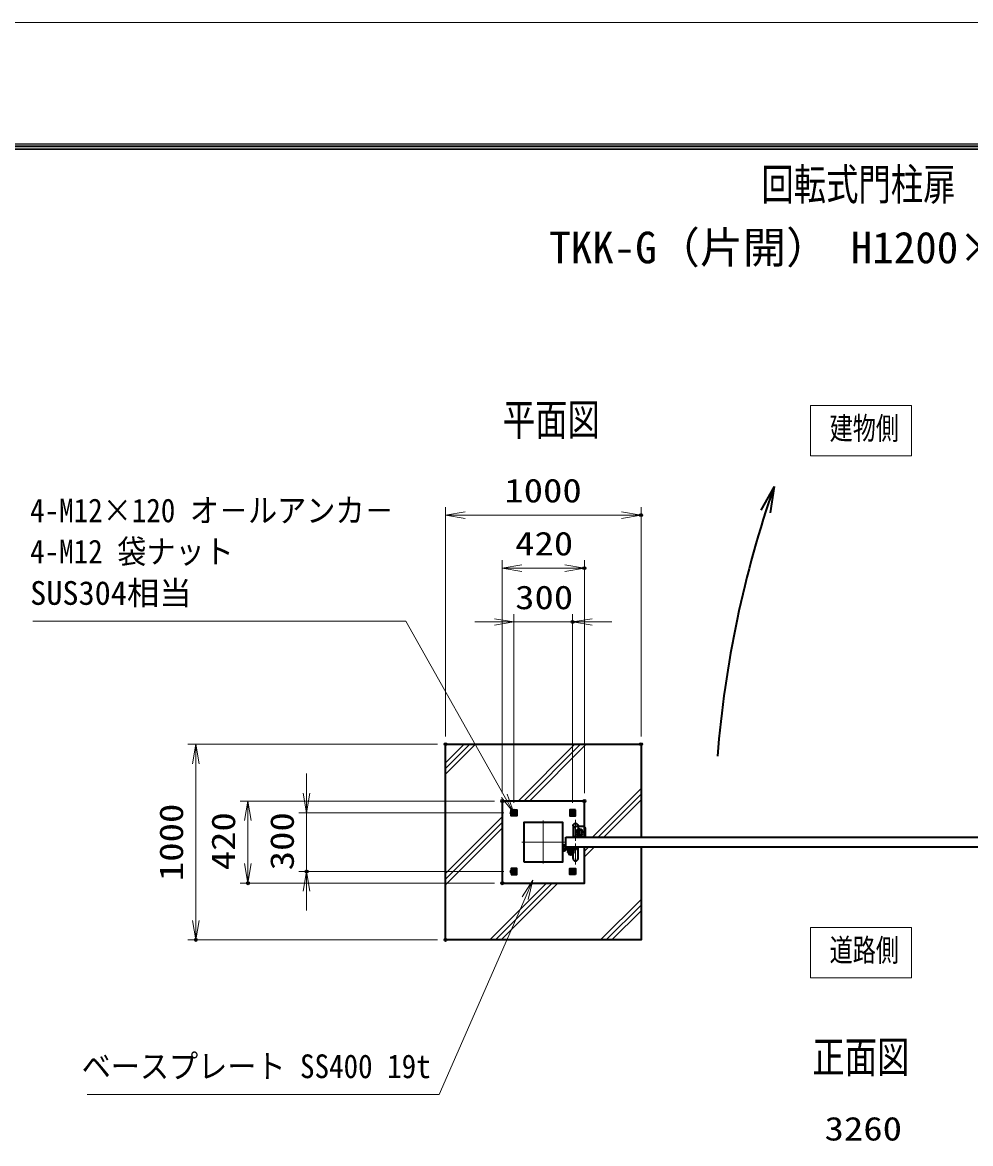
# Model space of a CAD drawing. Units: millimetres at full size. Extents: x -11880 to 11880, y -8400 to 8400.
# Drawn here: x -1384 to 3463, y 2671 to 8400 of the extents above; entities that cross this region are included whole.
import ezdxf
from ezdxf.enums import TextEntityAlignment as Align

# ---------------------------------------------------------------- set-up
doc = ezdxf.new("R2010")
doc.units = ezdxf.units.MM
doc.header["$LTSCALE"] = 30
doc.header["$PDMODE"] = 32
doc.header["$PDSIZE"] = 15
for name, pattern in [('DASHED', [7.5, 6, -1.5]), ('USER1', [9, 6, -0.75, 1.5, -0.75]), ('USER2', [18, 12, -1.5, 3, -1.5])]:
    doc.linetypes.add(name, pattern=pattern)
for name, color, linetype, lineweight in [('0-0_D-TTL', 7, 'Continuous', 18), ('0-1_外形線', 7, 'Continuous', 35), ('0-2_0', 7, 'Continuous', 18), ('0-3_寸法線', 4, 'Continuous', 18), ('0-5_細線', 2, 'Continuous', 35), ('0-6_隠れ線', 140, 'DASHED', 18), ('0-7_軸線', 200, 'USER2', 15), ('0-D_AM_0N', 7, 'Continuous', 50), ('0-E_AM_7N', 6, 'USER1', 18), ('1-2_ハッチング', 253, 'Continuous', 13), ('1-3_AM_4N', 4, 'Continuous', 25)]:
    doc.layers.add(name, color=color, linetype=linetype, lineweight=lineweight)
for name, color, linetype in [('0-4_Defpoints', 7, 'Continuous'), ('0-9_文字3', 254, 'Continuous'), ('0-F_文字', 254, 'Continuous')]:
    doc.layers.add(name, color=color, linetype=linetype)
doc.styles.add('ＭＳ ゴシック', font='')
doc.styles.get('ＭＳ ゴシック').set_extended_font_data('MS Gothic')

# ---------------------------------------------------------------- blocks, each defined once
blk = doc.blocks.new('A$C4093506B')
at = {"layer": '0-1_外形線'}
for p, q in [((-373.3, 0), (376.7, 0)), ((-373.3, -1755), (-373.3, 0)), ((376.7, -1755), (376.7, 0))]:
    blk.add_line(p, q, dxfattribs=at)
blk.add_arc((1.7, -1755), 375, 180, 0, dxfattribs=at)
at = {"layer": '0-7_軸線', "linetype": 'USER1'}
blk.add_line((1.7, 532.5), (1.7, -2662.5), dxfattribs=at)
blk = doc.blocks.new('A$C031A601E')
at = {"layer": '0-1_外形線'}
for p, q in [((-914.7, 739.2), (-914.7, -610.8)), ((-614.7, -910.8), (585.3, -910.8))]:
    blk.add_line(p, q, dxfattribs=at)
blk.add_lwpolyline([(885.3, -610.8), (885.3, 739.2), (-914.7, 739.2)], dxfattribs=at)
for centre, start, end in [((-614.7, -610.8), 180, 270), ((585.3, -610.8), 270, 0)]:
    blk.add_arc(centre, 300, start, end, dxfattribs=at)
at = {"layer": '0-5_細線'}
blk.add_circle((-14.7, -10.8), 525, dxfattribs=at)
at = {"layer": '0-6_隠れ線', "linetype": 'Continuous'}
blk.add_line((-914.7, 589.2), (885.3, 589.2), dxfattribs=at)
at = {"layer": '0-6_隠れ線'}
for radius in [420, 315, 285]:
    blk.add_circle((-14.7, -10.8), radius, dxfattribs=at)
at = {"layer": '0-7_軸線'}
for q in [(-14.7, 645.4), (-670.9, -10.8), (641.6, -10.8), (-14.7, -667.1)]:
    blk.add_line((-14.7, -10.8), q, dxfattribs=at)
blk = doc.blocks.new('_Open')
at = {"layer": '0-2_0', "color": 4}
blk.add_line((-30, 5), (0, 0), dxfattribs=at)
blk.add_lwpolyline([(-30, -5), (0, 0), (-30, 0)], dxfattribs=at)
blk = doc.blocks.new('S259')
at = {"layer": '0-3_寸法線'}
for points in [[(8118086.9, 81943909), (8172053.3, 81943909), (8185212.5, 81973990.3), (8186414.8, 81976738.8)], [(8185670.5, 81973789.9), (8186414.8, 81976738.8), (8184754.4, 81974190.7)]]:
    blk.add_lwpolyline(points, dxfattribs=at)
at = {"layer": '0-3_寸法線', "color": 254, "style": 'ＭＳ ゴシック', "width": 0.9}
blk.add_text('ベースプレート SS400 19t', height=3637, dxfattribs=at).set_placement((8117222.9, 81945309.6), align=Align.BOTTOM_LEFT)
blk = doc.blocks.new('S260')
at = {"layer": '0-3_寸法線'}
for points in [[(8109749.4, 82016469.3), (8166912.6, 82016469.3), (8182034.7, 81989690.7), (8183509.9, 81987078.4)], [(8181599.3, 81989444.8), (8183509.9, 81987078.4), (8182470.1, 81989936.5)]]:
    blk.add_lwpolyline(points, dxfattribs=at)
at = {"layer": '0-3_寸法線', "color": 254, "style": 'ＭＳ ゴシック', "width": 0.9}
for s, p in [('4-M12×120 オ－ルアンカ－', (8109317.4, 82030531.5)), ('4-M12 袋ナット', (8109317.4, 82024231.5))]:
    blk.add_text(s, height=3637, dxfattribs=at).set_placement(p, align=Align.BOTTOM_LEFT)
at = {"layer": '0-3_寸法線', "color": 254, "style": 'ＭＳ ゴシック'}
blk.add_text('SUS304相当', height=3637, dxfattribs=at).set_placement((8109317.4, 82017869.9), align=Align.BOTTOM_LEFT)
blk = doc.blocks.new('U272')
at = {"layer": '0-D_AM_0N'}
blk.add_lwpolyline([(4230, 4344.1), (4500, 4188.2), (4770, 4344.1), (4770, 4655.9), (4500, 4811.8), (4230, 4655.9)], close=True, dxfattribs=at)
for radius in [270, 151.6]:
    blk.add_circle((4500, 4500), radius, dxfattribs=at)
at = {"layer": '0-E_AM_7N'}
for p, q in [((4157.1, 4500), (4842.9, 4500)), ((4500, 4842.9), (4500, 4157.1))]:
    blk.add_line(p, q, dxfattribs=at)
at = {"layer": '1-3_AM_4N'}
blk.add_arc((4500, 4500), 180, 260, 170, dxfattribs=at)
blk = doc.blocks.new('U273')
at = {"layer": '0-D_AM_0N'}
blk.add_lwpolyline([(-4230, 4344.1), (-4500, 4188.2), (-4770, 4344.1), (-4770, 4655.9), (-4500, 4811.8), (-4230, 4655.9)], close=True, dxfattribs=at)
for radius in [270, 151.6]:
    blk.add_circle((-4500, 4500), radius, dxfattribs=at)
at = {"layer": '0-E_AM_7N'}
for p, q in [((-4157.1, 4500), (-4842.9, 4500)), ((-4500, 4842.9), (-4500, 4157.1))]:
    blk.add_line(p, q, dxfattribs=at)
at = {"layer": '1-3_AM_4N'}
blk.add_arc((-4500, 4500), 180, 10, 280, dxfattribs=at)
blk = doc.blocks.new('U274')
at = {"layer": '0-D_AM_0N'}
blk.add_lwpolyline([(4230, -4344.1), (4500, -4188.2), (4770, -4344.1), (4770, -4655.9), (4500, -4811.8), (4230, -4655.9)], close=True, dxfattribs=at)
for radius in [270, 151.6]:
    blk.add_circle((4500, -4500), radius, dxfattribs=at)
at = {"layer": '0-E_AM_7N'}
for p, q in [((4157.1, -4500), (4842.9, -4500)), ((4500, -4842.9), (4500, -4157.1))]:
    blk.add_line(p, q, dxfattribs=at)
at = {"layer": '1-3_AM_4N'}
blk.add_arc((4500, -4500), 180, 190, 100, dxfattribs=at)
blk = doc.blocks.new('U275')
at = {"layer": '0-D_AM_0N'}
blk.add_lwpolyline([(-4230, -4344.1), (-4500, -4188.2), (-4770, -4344.1), (-4770, -4655.9), (-4500, -4811.8), (-4230, -4655.9)], close=True, dxfattribs=at)
for radius in [270, 151.6]:
    blk.add_circle((-4500, -4500), radius, dxfattribs=at)
at = {"layer": '0-E_AM_7N'}
for p, q in [((-4157.1, -4500), (-4842.9, -4500)), ((-4500, -4842.9), (-4500, -4157.1))]:
    blk.add_line(p, q, dxfattribs=at)
at = {"layer": '1-3_AM_4N'}
blk.add_arc((-4500, -4500), 180, 80, 350, dxfattribs=at)
blk = doc.blocks.new('A$C67A600EB')
at = {"layer": '0-1_外形線'}
blk.add_lwpolyline([(6300, 750), (6300, 6300), (-6300, 6300), (-6300, -6300), (6300, -6300), (6300, -750)], dxfattribs=at)
for points in [[(-4950, 4950), (-4050, 4950), (-4050, 4050), (-4950, 4050)], [(4950, 4950), (4050, 4950), (4050, 4050), (4950, 4050)], [(-3000, -3000), (3000, -3000), (3000, 3000), (-3000, 3000)], [(-4950, -4950), (-4050, -4950), (-4050, -4050), (-4950, -4050)], [(4950, -4950), (4050, -4950), (4050, -4050), (4950, -4050)]]:
    blk.add_lwpolyline(points, close=True, dxfattribs=at)
at = {"layer": '0-5_細線'}
for p, q in [((3000, -1200), (3000, -300)), ((3000, -300), (3090, -300)), ((3090, -300), (3090, -1044.1)), ((4980, -1020), (3180, -1020)), ((3335.9, -1110), (4980, -1110)), ((3480, -750), (3480, -870)), ((3480, -750), (4980, -750)), ((3480, -870), (4980, -870)), ((3810, -1530), (3810, -1200)), ((3810, -1200), (4650, -1200)), ((3855, -870), (3855, -1020)), ((3855, -1020), (4605, -1020)), ((4028.8, -1350), (4431.2, -1350)), ((4050, -1200), (4050, -1020)), ((4410, -1200), (4410, -1020)), ((4605, -1020), (4605, -870)), ((4650, -1200), (4650, -1530)), ((4980, -870), (4980, -750)), ((4980, -1020), (5129.9, -1057)), ((5106.6, -1143.9), (4980, -1110)), ((5129.9, -1057), (5106.6, -1143.9))]:
    blk.add_line(p, q, dxfattribs=at)
blk.add_circle((3180, -1200), 180, dxfattribs=at)
blk.add_circle((3180, -1200), 180, dxfattribs=at)
for radius, start, end in [(420, 180, 0), (270, 138.18969, 41.81031)]:
    blk.add_arc((4230, -1530), radius, start, end, dxfattribs=at)
at = {"layer": '0-6_隠れ線'}
for centre in [(-4500, 4500), (4500, 4500), (-4500, -4500), (4500, -4500)]:
    blk.add_circle(centre, 300, dxfattribs=at)
at = {"layer": '0-7_軸線'}
for p, q in [((0, -3300), (0, 3300)), ((-3300, 0), (3300, 0)), ((3180, -1200), (2910.5, -1200)), ((3180, -1200), (3180, -930.5)), ((3180, -1200), (3180, -1469.5)), ((3180, -1200), (3449.5, -1200)), ((4230, -1530), (3633.6, -1530)), ((4230, -1530), (4230, -933.6)), ((4230, -1530), (4230, -2126.4)), ((4230, -1530), (4826.4, -1530))]:
    blk.add_line(p, q, dxfattribs=at)
at = {"layer": '0-D_AM_0N'}
for name in ['U273', 'U272', 'U275', 'U274']:
    blk.add_blockref(name, (0, 0), dxfattribs=at)

msp = doc.modelspace()

# ---------------------------------------------------------------- linework, layer by layer
at = {"layer": '0-0_D-TTL'}
for points in [[(-11880, -8400), (11880, -8400), (11880, 8400), (-11880, 8400)], [(-11211.69, 7779.43), (11020.88, 7779.43), (11020.88, -7777.71), (-11211.69, -7777.71)], [(-11204.62, 7772.36), (11013.81, 7772.36), (11013.81, -7770.64), (-11204.62, -7770.64)], [(-11197.55, 7765.29), (11006.74, 7765.29), (11006.74, -7763.57), (-11197.55, -7763.57)], [(-11190.47, 7758.21), (10999.67, 7758.21), (10999.67, -7756.5), (-11190.47, -7756.5)], [(-11183.4, 7751.14), (10992.6, 7751.14), (10992.6, -7749.43), (-11183.4, -7749.43)]]:
    msp.add_lwpolyline(points, close=True, dxfattribs=at)
at = {"layer": '0-1_外形線'}
msp.add_lwpolyline([(1778.88, 4186.26), (1778.88, 3711.26), (778.88, 3711.26), (778.88, 4711.26), (1778.88, 4711.26), (1778.88, 4236.26)], dxfattribs=at)
msp.add_lwpolyline([(1393.88, 4236.26), (4393.88, 4236.26), (4393.88, 4186.26), (1393.88, 4186.26)], close=True, dxfattribs=at)
msp.add_circle((1463.88, 4261.26), 12.5, dxfattribs=at)
at = {"layer": '0-3_寸法線'}
for p, q in [((778.88, 4751.26), (778.88, 5922.2)), ((1778.88, 4751.26), (1778.88, 5922.2)), ((778.88, 5882.2), (1778.88, 5882.2)), ((1068.88, 4461.26), (1068.88, 5651.26)), ((1488.88, 4461.26), (1488.88, 5651.26)), ((1068.88, 5611.26), (1488.88, 5611.26)), ((1028.88, 5336.35), (928.88, 5336.35)), ((1128.88, 4412.69), (1128.88, 5376.35)), ((1128.88, 5336.35), (1428.88, 5336.35)), ((1428.88, 4412.69), (1428.88, 5376.35)), ((1528.88, 5336.35), (1628.88, 5336.35)), ((738.88, 4711.26), (-537.34, 4711.26)), ((-497.34, 4711.26), (-497.34, 3711.26)), ((68.82, 4461.26), (68.82, 4561.26)), ((1028.88, 4421.26), (-271.18, 4421.26)), ((-231.18, 4421.26), (-231.18, 4001.26)), ((1077.45, 4361.26), (28.82, 4361.26)), ((68.82, 4361.26), (68.82, 4061.26)), ((1077.45, 4061.26), (28.82, 4061.26)), ((1028.88, 4001.26), (-271.18, 4001.26)), ((68.82, 3961.26), (68.82, 3861.26)), ((738.88, 3711.26), (-537.34, 3711.26))]:
    msp.add_line(p, q, dxfattribs=at)
for points in [[(2645, 6185), (3160.27, 6185), (3160.27, 6442.08), (2645, 6442.08)], [(2645, 3518.25), (3160.27, 3518.25), (3160.27, 3775.33), (2645, 3775.33)]]:
    msp.add_lwpolyline(points, close=True, dxfattribs=at)
at = {"layer": '0-4_Defpoints'}
for p in [(1778.88, 5882.2), (1488.88, 5611.26), (1428.88, 5336.35), (778.88, 4711.26), (778.88, 4711.26), (1778.88, 4711.26), (1068.88, 4421.26), (1068.88, 4421.26), (1488.88, 4421.26), (1117.45, 4361.26), (1128.88, 4372.69), (1428.88, 4372.69), (68.82, 4061.26), (1117.45, 4061.26), (-231.18, 4001.26), (1068.88, 4001.26), (-497.34, 3711.26), (778.88, 3711.26)]:
    msp.add_point(p, dxfattribs=at)
at = {"layer": '0-5_細線'}
for q in [(2391.63, 5907.96), (2438.29, 5894.46)]:
    msp.add_line((2459.33, 6029.14), q, dxfattribs=at)
msp.add_arc((7607.92, 4225.73), 5455.3, 160.69606, 175.52715, dxfattribs=at)
at = {"layer": '0-7_軸線'}
msp.add_line((1458.13, 4261.26), (1485.63, 4261.26), dxfattribs=at)
at = {"layer": '1-2_ハッチング'}
for p, q in [((778.88, 4615.91), (874.23, 4711.26)), ((778.88, 4586.91), (903.23, 4711.26)), ((778.88, 4557.91), (932.23, 4711.26)), ((1149.91, 4421.26), (1439.91, 4711.26)), ((1178.91, 4421.26), (1468.91, 4711.26)), ((1207.91, 4421.26), (1497.91, 4711.26)), ((1530.6, 4236.26), (1778.88, 4484.54)), ((1559.6, 4236.26), (1778.88, 4455.54)), ((1588.6, 4236.26), (1778.88, 4426.54)), ((778.88, 4050.23), (1068.88, 4340.23)), ((778.88, 4021.23), (1068.88, 4311.23)), ((778.88, 3992.23), (1068.88, 4282.23)), ((1488.88, 4165.54), (1509.6, 4186.26)), ((1488.88, 4136.54), (1538.6, 4186.26)), ((1005.6, 3711.26), (1295.6, 4001.26)), ((1034.6, 3711.26), (1324.6, 4001.26)), ((1063.6, 3711.26), (1353.6, 4001.26)), ((1571.29, 3711.26), (1778.88, 3918.85)), ((1600.29, 3711.26), (1778.88, 3889.85)), ((1629.29, 3711.26), (1778.88, 3860.85))]:
    msp.add_line(p, q, dxfattribs=at)

# ---------------------------------------------------------------- block references
at = {"layer": '0-1_外形線', "xscale": 0.03333333, "yscale": 0.03333333}
for name, p in [('A$C67A600EB', (1278.88, 4211.26)), ('A$C4093506B', (1443.82, 4186.26))]:
    msp.add_blockref(name, p, dxfattribs=at)
at = {"layer": '0-1_外形線', "yscale": 0.03333333, "rotation": 180}
for name, p, xscale in [('A$C4093506B', (1443.82, 4236.26), -0.03333333), ('A$C031A601E', (1463.39, 4260.9), 0.03333333)]:
    msp.add_blockref(name, p, dxfattribs=dict(at, xscale=xscale))
at = {"layer": '0-3_寸法線'}
for name, p, xscale, yscale in [('S260', (-271654.79, -2728541.35), 0.03333333, 0.03333333), ('_Open', (1778.88, 5882.2), 3.333333, 3.333333), ('_Open', (1488.88, 5611.26), 3.333333, 3.333333), ('_Open', (1128.88, 5336.35), 3.333333, 3.333333), ('S259', (-271654.79, -2728541.35), 0.03333333, 0.03333333)]:
    msp.add_blockref(name, p, dxfattribs=dict(at, xscale=xscale, yscale=yscale))
at = {"layer": '0-3_寸法線', "xscale": 3.333333, "yscale": 3.333333}
for p, rotation in [((778.88, 5882.2), 180), ((1068.88, 5611.26), 180), ((1428.88, 5336.35), 180), ((-497.34, 4711.26), 90), ((-231.18, 4421.26), 90), ((68.82, 4361.26), 270), ((-231.18, 4001.26), 270), ((68.82, 4061.26), 90), ((-497.34, 3711.26), 270)]:
    msp.add_blockref('_Open', p, dxfattribs=dict(at, rotation=rotation))

# ---------------------------------------------------------------- texts
at = {"layer": '0-1_外形線', "style": 'ＭＳ ゴシック', "width": 0.75}
for s, p in [('建物側', (2742.59, 6233.72)), ('道路側', (2742.59, 3566.97))]:
    msp.add_text(s, height=115.5, dxfattribs=at).set_placement(p, align=Align.BOTTOM_LEFT)
at = {"layer": '0-3_寸法線', "color": 254, "style": 'ＭＳ ゴシック', "width": 1.2}
for s, p in [('1000', (1079.68, 5910.88)), ('420', (1134.88, 5639.95)), ('300', (1134.88, 5365.03)), ('3260', (2716.88, 2649.89))]:
    msp.add_text(s, height=121.2, dxfattribs=at).set_placement(p, align=Align.BOTTOM_LEFT)
for s, p in [('1000', (-526.03, 4012.06)), ('420', (-259.86, 4067.26)), ('300', (40.14, 4067.26))]:
    msp.add_text(s, height=121.2, rotation=90, dxfattribs=at).set_placement(p, align=Align.BOTTOM_LEFT)
at = {"layer": '0-9_文字3', "style": 'ＭＳ ゴシック', "width": 0.75}
msp.add_text('回転式門柱扉', height=161.7, dxfattribs=at).set_placement((2393.57, 7443.55), align=Align.BOTTOM_LEFT)
at = {"layer": '0-9_文字3', "style": 'ＭＳ ゴシック'}
msp.add_text('TKK-G（片開） H1200×W3000', height=161.6, dxfattribs=at).set_placement((1309.15, 7120.58), align=Align.BOTTOM_LEFT)
at = {"layer": '0-F_文字', "style": 'ＭＳ ゴシック', "width": 0.75}
for s, p in [('平面図', (1071.9, 6240.82)), ('正面図', (2653.93, 2983.73))]:
    msp.add_text(s, height=161.7, dxfattribs=at).set_placement(p, align=Align.BOTTOM_LEFT)

doc.saveas('drawing.dxf')
